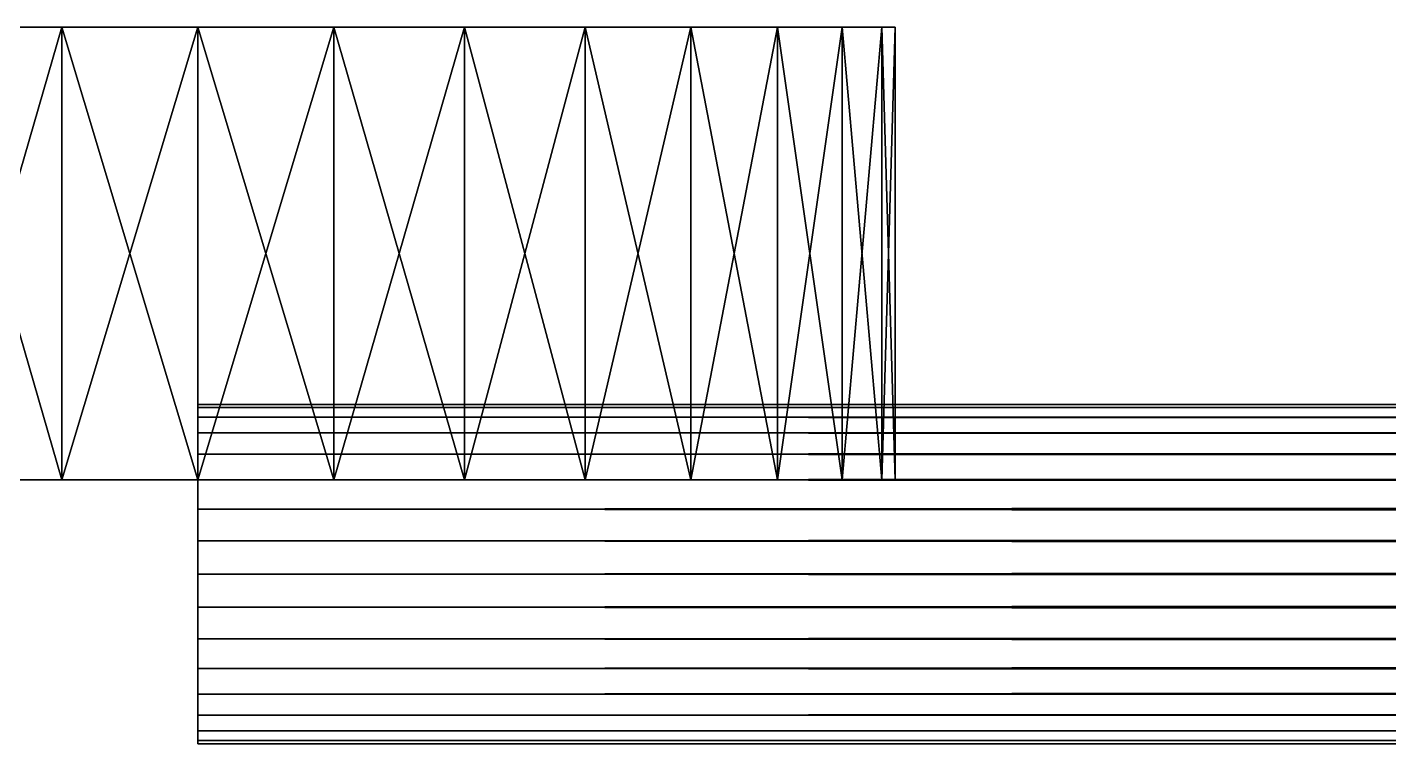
# Model space of a CAD drawing. Header units: millimetres. Extents: x -18 to 4450, y -985 to 970.
# Drawn here: x 725.9 to 798.2, y -934 to -896 of the extents above; entities that cross this region are included whole.
import ezdxf

# ---------------------------------------------------------------- set-up
doc = ezdxf.new("R2010")
doc.units = ezdxf.units.MM
doc.layers.add('datum__wheelbase_datum_line_left', color=5, linetype='CONTINUOUS')
doc.layers.add('running_gear__front_left_hub_cap_center_button', color=9, linetype='CONTINUOUS')

msp = doc.modelspace()

# ---------------------------------------------------------------- linework, layer by layer
at = {"layer": 'datum__wheelbase_datum_line_left'}
for points in [[(735.000014, -916.000009, 284.999996), (3019.999981, -916.000009, 284.999996), (3019.999981, -916.172922, 286.7558)], [(735.000014, -916.000009, 284.999996), (3019.999981, -916.172922, 286.7558), (735.000014, -916.172922, 286.7558)], [(735.000014, -925.000012, 284.999996), (735.000014, -916.172922, 286.7558), (735.000014, -916.000009, 284.999996)], [(735.000014, -916.172922, 283.244193), (3019.999981, -916.172922, 283.244193), (3019.999981, -916.000009, 284.999996)], [(735.000014, -916.172922, 283.244193), (3019.999981, -916.000009, 284.999996), (735.000014, -916.000009, 284.999996)], [(735.000014, -925.000012, 284.999996), (735.000014, -916.000009, 284.999996), (735.000014, -916.172922, 283.244193)], [(735.000014, -916.172922, 286.7558), (3019.999981, -916.172922, 286.7558), (3019.999981, -916.685104, 288.444161)], [(735.000014, -916.172922, 286.7558), (3019.999981, -916.685104, 288.444161), (735.000014, -916.685104, 288.444161)], [(735.000014, -925.000012, 284.999996), (735.000014, -916.685104, 288.444161), (735.000014, -916.172922, 286.7558)], [(735.000014, -916.685104, 281.555861), (3019.999981, -916.685104, 281.555861), (3019.999981, -916.172922, 283.244193)], [(735.000014, -916.685104, 281.555861), (3019.999981, -916.172922, 283.244193), (735.000014, -916.172922, 283.244193)], [(735.000014, -925.000012, 284.999996), (735.000014, -916.172922, 283.244193), (735.000014, -916.685104, 281.555861)], [(735.000014, -916.685104, 288.444161), (3019.999981, -916.685104, 288.444161), (3019.999981, -917.516768, 290.000141)], [(735.000014, -916.685104, 288.444161), (3019.999981, -917.516768, 290.000141), (735.000014, -917.516768, 290.000141)], [(735.000014, -925.000012, 284.999996), (735.000014, -917.516768, 290.000141), (735.000014, -916.685104, 288.444161)], [(735.000014, -917.516768, 279.999882), (3019.999981, -917.516768, 279.999882), (3019.999981, -916.685104, 281.555861)], [(735.000014, -917.516768, 279.999882), (3019.999981, -916.685104, 281.555861), (735.000014, -916.685104, 281.555861)], [(735.000014, -925.000012, 284.999996), (735.000014, -916.685104, 281.555861), (735.000014, -917.516768, 279.999882)], [(735.000014, -917.516768, 290.000141), (3019.999981, -917.516768, 290.000141), (3019.999981, -918.636024, 291.363955)], [(735.000014, -917.516768, 290.000141), (3019.999981, -918.636024, 291.363955), (735.000014, -918.636024, 291.363955)], [(735.000014, -925.000012, 284.999996), (735.000014, -918.636024, 291.363955), (735.000014, -917.516768, 290.000141)], [(735.000014, -918.636024, 278.636038), (3019.999981, -918.636024, 278.636038), (3019.999981, -917.516768, 279.999882)], [(735.000014, -918.636024, 278.636038), (3019.999981, -917.516768, 279.999882), (735.000014, -917.516768, 279.999882)], [(735.000014, -925.000012, 284.999996), (735.000014, -917.516768, 279.999882), (735.000014, -918.636024, 278.636038)], [(735.000014, -918.636024, 291.363955), (3019.999981, -918.636024, 291.363955), (3019.999981, -919.999897, 292.48324)], [(735.000014, -918.636024, 291.363955), (3019.999981, -919.999897, 292.48324), (735.000014, -919.999897, 292.48324)], [(735.000014, -925.000012, 284.999996), (735.000014, -919.999897, 292.48324), (735.000014, -918.636024, 291.363955)], [(735.000014, -919.999897, 277.516782), (3019.999981, -919.999897, 277.516782), (3019.999981, -918.636024, 278.636038)], [(735.000014, -919.999897, 277.516782), (3019.999981, -918.636024, 278.636038), (735.000014, -918.636024, 278.636038)], [(735.000014, -925.000012, 284.999996), (735.000014, -918.636024, 278.636038), (735.000014, -919.999897, 277.516782)], [(735.000014, -919.999897, 292.48324), (3019.999981, -919.999897, 292.48324), (3019.999981, -921.555877, 293.314904)], [(735.000014, -919.999897, 292.48324), (3019.999981, -921.555877, 293.314904), (735.000014, -921.555877, 293.314904)], [(735.000014, -925.000012, 284.999996), (735.000014, -921.555877, 293.314904), (735.000014, -919.999897, 292.48324)], [(735.000014, -921.555877, 276.685089), (3019.999981, -921.555877, 276.685089), (3019.999981, -919.999897, 277.516782)], [(735.000014, -921.555877, 276.685089), (3019.999981, -919.999897, 277.516782), (735.000014, -919.999897, 277.516782)], [(735.000014, -925.000012, 284.999996), (735.000014, -919.999897, 277.516782), (735.000014, -921.555877, 276.685089)], [(735.000014, -921.555877, 293.314904), (3019.999981, -921.555877, 293.314904), (3019.999981, -923.244178, 293.827057)], [(735.000014, -921.555877, 293.314904), (3019.999981, -923.244178, 293.827057), (735.000014, -923.244178, 293.827057)], [(735.000014, -925.000012, 284.999996), (735.000014, -923.244178, 293.827057), (735.000014, -921.555877, 293.314904)], [(735.000014, -923.244178, 276.172936), (3019.999981, -923.244178, 276.172936), (3019.999981, -921.555877, 276.685089)], [(735.000014, -923.244178, 276.172936), (3019.999981, -921.555877, 276.685089), (735.000014, -921.555877, 276.685089)], [(735.000014, -925.000012, 284.999996), (735.000014, -921.555877, 276.685089), (735.000014, -923.244178, 276.172936)], [(735.000014, -923.244178, 293.827057), (3019.999981, -923.244178, 293.827057), (3019.999981, -925.000012, 294)], [(735.000014, -923.244178, 293.827057), (3019.999981, -925.000012, 294), (735.000014, -925.000012, 294)], [(735.000014, -925.000012, 284.999996), (735.000014, -925.000012, 294), (735.000014, -923.244178, 293.827057)], [(735.000014, -925.000012, 275.999993), (3019.999981, -925.000012, 275.999993), (3019.999981, -923.244178, 276.172936)], [(735.000014, -925.000012, 275.999993), (3019.999981, -923.244178, 276.172936), (735.000014, -923.244178, 276.172936)], [(735.000014, -925.000012, 284.999996), (735.000014, -923.244178, 276.172936), (735.000014, -925.000012, 275.999993)], [(735.000014, -925.000012, 294), (3019.999981, -925.000012, 294), (3019.999981, -926.755786, 293.827057)], [(735.000014, -925.000012, 294), (3019.999981, -926.755786, 293.827057), (735.000014, -926.755786, 293.827057)], [(735.000014, -925.000012, 284.999996), (735.000014, -926.755786, 293.827057), (735.000014, -925.000012, 294)], [(735.000014, -925.000012, 284.999996), (735.000014, -928.444147, 293.314904), (735.000014, -926.755786, 293.827057)], [(735.000014, -925.000012, 284.999996), (735.000014, -930.000126, 292.48324), (735.000014, -928.444147, 293.314904)], [(735.000014, -925.000012, 284.999996), (735.000014, -931.36394, 291.363955), (735.000014, -930.000126, 292.48324)], [(735.000014, -925.000012, 284.999996), (735.000014, -932.483256, 290.000141), (735.000014, -931.36394, 291.363955)], [(735.000014, -925.000012, 284.999996), (735.000014, -933.314919, 288.444161), (735.000014, -932.483256, 290.000141)], [(735.000014, -925.000012, 284.999996), (735.000014, -933.827043, 286.7558), (735.000014, -933.314919, 288.444161)], [(735.000014, -925.000012, 284.999996), (735.000014, -934.000015, 284.999996), (735.000014, -933.827043, 286.7558)], [(735.000014, -925.000012, 284.999996), (735.000014, -933.827043, 283.244193), (735.000014, -934.000015, 284.999996)], [(735.000014, -925.000012, 284.999996), (735.000014, -933.314919, 281.555861), (735.000014, -933.827043, 283.244193)], [(735.000014, -925.000012, 284.999996), (735.000014, -932.483256, 279.999882), (735.000014, -933.314919, 281.555861)], [(735.000014, -925.000012, 284.999996), (735.000014, -931.36394, 278.636038), (735.000014, -932.483256, 279.999882)], [(735.000014, -925.000012, 284.999996), (735.000014, -930.000126, 277.516782), (735.000014, -931.36394, 278.636038)], [(735.000014, -925.000012, 284.999996), (735.000014, -928.444147, 276.685089), (735.000014, -930.000126, 277.516782)], [(735.000014, -925.000012, 284.999996), (735.000014, -926.755786, 276.172936), (735.000014, -928.444147, 276.685089)], [(735.000014, -926.755786, 276.172936), (3019.999981, -926.755786, 276.172936), (3019.999981, -925.000012, 275.999993)], [(735.000014, -926.755786, 276.172936), (3019.999981, -925.000012, 275.999993), (735.000014, -925.000012, 275.999993)], [(735.000014, -925.000012, 284.999996), (735.000014, -925.000012, 275.999993), (735.000014, -926.755786, 276.172936)], [(735.000014, -926.755786, 293.827057), (3019.999981, -926.755786, 293.827057), (3019.999981, -928.444147, 293.314904)], [(735.000014, -926.755786, 293.827057), (3019.999981, -928.444147, 293.314904), (735.000014, -928.444147, 293.314904)], [(735.000014, -928.444147, 276.685089), (3019.999981, -928.444147, 276.685089), (3019.999981, -926.755786, 276.172936)], [(735.000014, -928.444147, 276.685089), (3019.999981, -926.755786, 276.172936), (735.000014, -926.755786, 276.172936)], [(735.000014, -928.444147, 293.314904), (3019.999981, -928.444147, 293.314904), (3019.999981, -930.000126, 292.48324)], [(735.000014, -928.444147, 293.314904), (3019.999981, -930.000126, 292.48324), (735.000014, -930.000126, 292.48324)], [(735.000014, -930.000126, 277.516782), (3019.999981, -930.000126, 277.516782), (3019.999981, -928.444147, 276.685089)], [(735.000014, -930.000126, 277.516782), (3019.999981, -928.444147, 276.685089), (735.000014, -928.444147, 276.685089)], [(735.000014, -930.000126, 292.48324), (3019.999981, -930.000126, 292.48324), (3019.999981, -931.36394, 291.363955)], [(735.000014, -930.000126, 292.48324), (3019.999981, -931.36394, 291.363955), (735.000014, -931.36394, 291.363955)], [(735.000014, -931.36394, 278.636038), (3019.999981, -931.36394, 278.636038), (3019.999981, -930.000126, 277.516782)], [(735.000014, -931.36394, 278.636038), (3019.999981, -930.000126, 277.516782), (735.000014, -930.000126, 277.516782)], [(735.000014, -931.36394, 291.363955), (3019.999981, -931.36394, 291.363955), (3019.999981, -932.483256, 290.000141)], [(735.000014, -931.36394, 291.363955), (3019.999981, -932.483256, 290.000141), (735.000014, -932.483256, 290.000141)], [(735.000014, -932.483256, 279.999882), (3019.999981, -932.483256, 279.999882), (3019.999981, -931.36394, 278.636038)], [(735.000014, -932.483256, 279.999882), (3019.999981, -931.36394, 278.636038), (735.000014, -931.36394, 278.636038)], [(735.000014, -932.483256, 290.000141), (3019.999981, -932.483256, 290.000141), (3019.999981, -933.314919, 288.444161)], [(735.000014, -932.483256, 290.000141), (3019.999981, -933.314919, 288.444161), (735.000014, -933.314919, 288.444161)], [(735.000014, -933.314919, 281.555861), (3019.999981, -933.314919, 281.555861), (3019.999981, -932.483256, 279.999882)], [(735.000014, -933.314919, 281.555861), (3019.999981, -932.483256, 279.999882), (735.000014, -932.483256, 279.999882)], [(735.000014, -933.314919, 288.444161), (3019.999981, -933.314919, 288.444161), (3019.999981, -933.827043, 286.7558)], [(735.000014, -933.314919, 288.444161), (3019.999981, -933.827043, 286.7558), (735.000014, -933.827043, 286.7558)], [(735.000014, -933.827043, 283.244193), (3019.999981, -933.827043, 283.244193), (3019.999981, -933.314919, 281.555861)], [(735.000014, -933.827043, 283.244193), (3019.999981, -933.314919, 281.555861), (735.000014, -933.314919, 281.555861)], [(735.000014, -933.827043, 286.7558), (3019.999981, -933.827043, 286.7558), (3019.999981, -934.000015, 284.999996)], [(735.000014, -933.827043, 286.7558), (3019.999981, -934.000015, 284.999996), (735.000014, -934.000015, 284.999996)], [(735.000014, -934.000015, 284.999996), (3019.999981, -934.000015, 284.999996), (3019.999981, -933.827043, 283.244193)], [(735.000014, -934.000015, 284.999996), (3019.999981, -933.827043, 283.244193), (735.000014, -933.827043, 283.244193)]]:
    msp.add_3dface(points, dxfattribs=at)
at = {"layer": 'running_gear__front_left_hub_cap_center_button'}
for points in [[(735.000014, -896.000028, 395.000011), (698.710918, -896.000028, 402.218342), (698.000014, -896.000028, 395.000011)], [(735.000014, -896.000028, 395.000011), (698.000014, -896.000028, 395.000011), (698.710918, -896.000028, 387.78165)], [(735.000014, -896.000028, 395.000011), (700.816453, -896.000028, 409.159273), (698.710918, -896.000028, 402.218342)], [(735.000014, -896.000028, 395.000011), (698.710918, -896.000028, 387.78165), (700.816453, -896.000028, 380.840719)], [(735.000014, -896.000028, 395.000011), (704.235613, -896.000028, 415.556103), (700.816453, -896.000028, 409.159273)], [(735.000014, -896.000028, 395.000011), (700.816453, -896.000028, 380.840719), (704.235613, -896.000028, 374.443889)], [(735.000014, -896.000028, 395.000011), (708.837032, -896.000028, 421.162963), (704.235613, -896.000028, 415.556103)], [(735.000014, -896.000028, 395.000011), (704.235613, -896.000028, 374.443889), (708.837032, -896.000028, 368.837059)], [(735.000014, -896.000028, 395.000011), (714.443922, -896.000028, 425.764382), (708.837032, -896.000028, 421.162963)], [(735.000014, -896.000028, 395.000011), (708.837032, -896.000028, 368.837059), (714.443922, -896.000028, 364.23561)], [(735.000014, -896.000028, 395.000011), (720.840693, -896.000028, 429.183543), (714.443922, -896.000028, 425.764382)], [(735.000014, -896.000028, 395.000011), (714.443922, -896.000028, 364.23561), (720.840693, -896.000028, 360.816449)], [(727.781653, -920.000017, 431.289047), (727.781653, -896.000028, 431.289047), (720.840693, -896.000028, 429.183543)], [(727.781653, -920.000017, 431.289047), (720.840693, -896.000028, 429.183543), (720.840693, -920.000017, 429.183543)], [(735.000014, -896.000028, 395.000011), (727.781653, -896.000028, 431.289047), (720.840693, -896.000028, 429.183543)], [(720.840693, -920.000017, 360.816449), (720.840693, -896.000028, 360.816449), (727.781653, -896.000028, 358.710945)], [(720.840693, -920.000017, 360.816449), (727.781653, -896.000028, 358.710945), (727.781653, -920.000017, 358.710945)], [(735.000014, -896.000028, 395.000011), (720.840693, -896.000028, 360.816449), (727.781653, -896.000028, 358.710945)], [(735.000014, -920.000017, 432.000011), (735.000014, -896.000028, 432.000011), (727.781653, -896.000028, 431.289047)], [(735.000014, -920.000017, 432.000011), (727.781653, -896.000028, 431.289047), (727.781653, -920.000017, 431.289047)], [(735.000014, -896.000028, 395.000011), (735.000014, -896.000028, 432.000011), (727.781653, -896.000028, 431.289047)], [(727.781653, -920.000017, 358.710945), (727.781653, -896.000028, 358.710945), (735.000014, -896.000028, 358.00001)], [(727.781653, -920.000017, 358.710945), (735.000014, -896.000028, 358.00001), (735.000014, -920.000017, 358.00001)], [(735.000014, -896.000028, 395.000011), (727.781653, -896.000028, 358.710945), (735.000014, -896.000028, 358.00001)], [(735.000014, -896.000028, 395.000011), (772.000015, -896.000028, 395.000011), (771.289051, -896.000028, 402.218342)], [(735.000014, -896.000028, 395.000011), (771.289051, -896.000028, 402.218342), (769.183517, -896.000028, 409.159273)], [(735.000014, -896.000028, 395.000011), (769.183517, -896.000028, 409.159273), (765.764356, -896.000028, 415.556103)], [(735.000014, -896.000028, 395.000011), (765.764356, -896.000028, 415.556103), (761.162937, -896.000028, 421.162963)], [(735.000014, -896.000028, 395.000011), (761.162937, -896.000028, 421.162963), (755.556107, -896.000028, 425.764382)], [(735.000014, -896.000028, 395.000011), (755.556107, -896.000028, 425.764382), (749.159276, -896.000028, 429.183543)], [(735.000014, -896.000028, 395.000011), (749.159276, -896.000028, 429.183543), (742.218316, -896.000028, 431.289047)], [(742.218316, -920.000017, 431.289047), (742.218316, -896.000028, 431.289047), (735.000014, -896.000028, 432.000011)], [(742.218316, -920.000017, 431.289047), (735.000014, -896.000028, 432.000011), (735.000014, -920.000017, 432.000011)], [(735.000014, -896.000028, 395.000011), (742.218316, -896.000028, 431.289047), (735.000014, -896.000028, 432.000011)], [(735.000014, -920.000017, 358.00001), (735.000014, -896.000028, 358.00001), (742.218316, -896.000028, 358.710945)], [(735.000014, -920.000017, 358.00001), (742.218316, -896.000028, 358.710945), (742.218316, -920.000017, 358.710945)], [(735.000014, -896.000028, 395.000011), (735.000014, -896.000028, 358.00001), (742.218316, -896.000028, 358.710945)], [(735.000014, -896.000028, 395.000011), (742.218316, -896.000028, 358.710945), (749.159276, -896.000028, 360.816449)], [(735.000014, -896.000028, 395.000011), (749.159276, -896.000028, 360.816449), (755.556107, -896.000028, 364.23561)], [(735.000014, -896.000028, 395.000011), (755.556107, -896.000028, 364.23561), (761.162937, -896.000028, 368.837059)], [(735.000014, -896.000028, 395.000011), (761.162937, -896.000028, 368.837059), (765.764356, -896.000028, 374.443889)], [(735.000014, -896.000028, 395.000011), (765.764356, -896.000028, 374.443889), (769.183517, -896.000028, 380.840719)], [(735.000014, -896.000028, 395.000011), (769.183517, -896.000028, 380.840719), (771.289051, -896.000028, 387.78165)], [(735.000014, -896.000028, 395.000011), (771.289051, -896.000028, 387.78165), (772.000015, -896.000028, 395.000011)], [(749.159276, -920.000017, 429.183543), (749.159276, -896.000028, 429.183543), (742.218316, -896.000028, 431.289047)], [(749.159276, -920.000017, 429.183543), (742.218316, -896.000028, 431.289047), (742.218316, -920.000017, 431.289047)], [(742.218316, -920.000017, 358.710945), (742.218316, -896.000028, 358.710945), (749.159276, -896.000028, 360.816449)], [(742.218316, -920.000017, 358.710945), (749.159276, -896.000028, 360.816449), (749.159276, -920.000017, 360.816449)], [(755.556107, -920.000017, 425.764382), (755.556107, -896.000028, 425.764382), (749.159276, -896.000028, 429.183543)], [(755.556107, -920.000017, 425.764382), (749.159276, -896.000028, 429.183543), (749.159276, -920.000017, 429.183543)], [(749.159276, -920.000017, 360.816449), (749.159276, -896.000028, 360.816449), (755.556107, -896.000028, 364.23561)], [(749.159276, -920.000017, 360.816449), (755.556107, -896.000028, 364.23561), (755.556107, -920.000017, 364.23561)], [(761.162937, -920.000017, 421.162963), (761.162937, -896.000028, 421.162963), (755.556107, -896.000028, 425.764382)], [(761.162937, -920.000017, 421.162963), (755.556107, -896.000028, 425.764382), (755.556107, -920.000017, 425.764382)], [(755.556107, -920.000017, 364.23561), (755.556107, -896.000028, 364.23561), (761.162937, -896.000028, 368.837059)], [(755.556107, -920.000017, 364.23561), (761.162937, -896.000028, 368.837059), (761.162937, -920.000017, 368.837059)], [(765.764356, -920.000017, 415.556103), (765.764356, -896.000028, 415.556103), (761.162937, -896.000028, 421.162963)], [(765.764356, -920.000017, 415.556103), (761.162937, -896.000028, 421.162963), (761.162937, -920.000017, 421.162963)], [(761.162937, -920.000017, 368.837059), (761.162937, -896.000028, 368.837059), (765.764356, -896.000028, 374.443889)], [(761.162937, -920.000017, 368.837059), (765.764356, -896.000028, 374.443889), (765.764356, -920.000017, 374.443889)], [(769.183517, -920.000017, 409.159273), (769.183517, -896.000028, 409.159273), (765.764356, -896.000028, 415.556103)], [(769.183517, -920.000017, 409.159273), (765.764356, -896.000028, 415.556103), (765.764356, -920.000017, 415.556103)], [(765.764356, -920.000017, 374.443889), (765.764356, -896.000028, 374.443889), (769.183517, -896.000028, 380.840719)], [(765.764356, -920.000017, 374.443889), (769.183517, -896.000028, 380.840719), (769.183517, -920.000017, 380.840719)], [(771.289051, -920.000017, 402.218342), (771.289051, -896.000028, 402.218342), (769.183517, -896.000028, 409.159273)], [(771.289051, -920.000017, 402.218342), (769.183517, -896.000028, 409.159273), (769.183517, -920.000017, 409.159273)], [(769.183517, -920.000017, 380.840719), (769.183517, -896.000028, 380.840719), (771.289051, -896.000028, 387.78165)], [(769.183517, -920.000017, 380.840719), (771.289051, -896.000028, 387.78165), (771.289051, -920.000017, 387.78165)], [(772.000015, -920.000017, 395.000011), (772.000015, -896.000028, 395.000011), (771.289051, -896.000028, 402.218342)], [(772.000015, -920.000017, 395.000011), (771.289051, -896.000028, 402.218342), (771.289051, -920.000017, 402.218342)], [(771.289051, -920.000017, 387.78165), (771.289051, -896.000028, 387.78165), (772.000015, -896.000028, 395.000011)], [(771.289051, -920.000017, 387.78165), (772.000015, -896.000028, 395.000011), (772.000015, -920.000017, 395.000011)], [(735.000014, -920.000017, 395.000011), (698.000014, -920.000017, 395.000011), (698.710918, -920.000017, 402.218342)], [(735.000014, -920.000017, 395.000011), (698.710918, -920.000017, 387.78165), (698.000014, -920.000017, 395.000011)], [(735.000014, -920.000017, 395.000011), (698.710918, -920.000017, 402.218342), (700.816453, -920.000017, 409.159273)], [(735.000014, -920.000017, 395.000011), (700.816453, -920.000017, 380.840719), (698.710918, -920.000017, 387.78165)], [(735.000014, -920.000017, 395.000011), (700.816453, -920.000017, 409.159273), (704.235613, -920.000017, 415.556103)], [(735.000014, -920.000017, 395.000011), (704.235613, -920.000017, 374.443889), (700.816453, -920.000017, 380.840719)], [(735.000014, -920.000017, 395.000011), (704.235613, -920.000017, 415.556103), (708.837032, -920.000017, 421.162963)], [(735.000014, -920.000017, 395.000011), (708.837032, -920.000017, 368.837059), (704.235613, -920.000017, 374.443889)], [(735.000014, -920.000017, 395.000011), (708.837032, -920.000017, 421.162963), (714.443922, -920.000017, 425.764382)], [(735.000014, -920.000017, 395.000011), (714.443922, -920.000017, 364.23561), (708.837032, -920.000017, 368.837059)], [(735.000014, -920.000017, 395.000011), (714.443922, -920.000017, 425.764382), (720.840693, -920.000017, 429.183543)], [(735.000014, -920.000017, 395.000011), (720.840693, -920.000017, 360.816449), (714.443922, -920.000017, 364.23561)], [(735.000014, -920.000017, 395.000011), (720.840693, -920.000017, 429.183543), (727.781653, -920.000017, 431.289047)], [(735.000014, -920.000017, 395.000011), (727.781653, -920.000017, 358.710945), (720.840693, -920.000017, 360.816449)], [(735.000014, -920.000017, 395.000011), (727.781653, -920.000017, 431.289047), (735.000014, -920.000017, 432.000011)], [(735.000014, -920.000017, 395.000011), (735.000014, -920.000017, 358.00001), (727.781653, -920.000017, 358.710945)], [(735.000014, -920.000017, 395.000011), (771.289051, -920.000017, 402.218342), (772.000015, -920.000017, 395.000011)], [(735.000014, -920.000017, 395.000011), (769.183517, -920.000017, 409.159273), (771.289051, -920.000017, 402.218342)], [(735.000014, -920.000017, 395.000011), (765.764356, -920.000017, 415.556103), (769.183517, -920.000017, 409.159273)], [(735.000014, -920.000017, 395.000011), (761.162937, -920.000017, 421.162963), (765.764356, -920.000017, 415.556103)], [(735.000014, -920.000017, 395.000011), (755.556107, -920.000017, 425.764382), (761.162937, -920.000017, 421.162963)], [(735.000014, -920.000017, 395.000011), (749.159276, -920.000017, 429.183543), (755.556107, -920.000017, 425.764382)], [(735.000014, -920.000017, 395.000011), (742.218316, -920.000017, 431.289047), (749.159276, -920.000017, 429.183543)], [(735.000014, -920.000017, 395.000011), (735.000014, -920.000017, 432.000011), (742.218316, -920.000017, 431.289047)], [(735.000014, -920.000017, 395.000011), (742.218316, -920.000017, 358.710945), (735.000014, -920.000017, 358.00001)], [(735.000014, -920.000017, 395.000011), (749.159276, -920.000017, 360.816449), (742.218316, -920.000017, 358.710945)], [(735.000014, -920.000017, 395.000011), (755.556107, -920.000017, 364.23561), (749.159276, -920.000017, 360.816449)], [(735.000014, -920.000017, 395.000011), (761.162937, -920.000017, 368.837059), (755.556107, -920.000017, 364.23561)], [(735.000014, -920.000017, 395.000011), (765.764356, -920.000017, 374.443889), (761.162937, -920.000017, 368.837059)], [(735.000014, -920.000017, 395.000011), (769.183517, -920.000017, 380.840719), (765.764356, -920.000017, 374.443889)], [(735.000014, -920.000017, 395.000011), (771.289051, -920.000017, 387.78165), (769.183517, -920.000017, 380.840719)], [(735.000014, -920.000017, 395.000011), (772.000015, -920.000017, 395.000011), (771.289051, -920.000017, 387.78165)]]:
    msp.add_3dface(points, dxfattribs=at)

doc.saveas('drawing.dxf')
